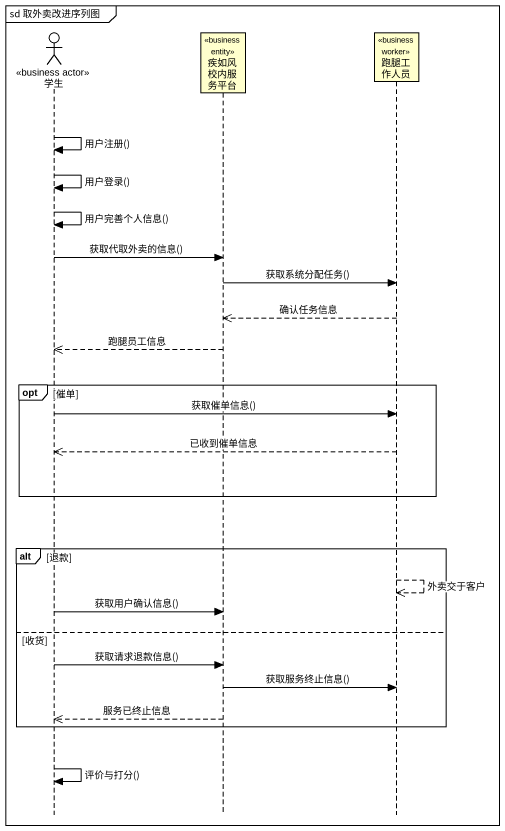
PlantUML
@startuml
mainframe sd 取外卖改进序列图
hide footbox
actor 学生 <<business actor>>
participant 疾如风校内服务平台 <<business entity>>
participant 跑腿工作人员 <<business worker>>

学生 -> 学生 : 用户注册()
学生 -> 学生 : 用户登录()
学生 -> 学生 : 用户完善个人信息()
学生 -> 疾如风校内服务平台 : 获取代取外卖的信息()
疾如风校内服务平台 -> 跑腿工作人员 : 获取系统分配任务()
跑腿工作人员 -->> 疾如风校内服务平台 : 确认任务信息
疾如风校内服务平台 -->> 学生 : 跑腿员工信息
opt 催单
  学生 -> 跑腿工作人员 : 获取催单信息()
  跑腿工作人员 -->> 学生 : 已收到催单信息
end
alt 退款
  跑腿工作人员 -->> 跑腿工作人员 : 外卖交于客户
  学生 -> 疾如风校内服务平台 : 获取用户确认信息()
else 收货
  学生 -> 疾如风校内服务平台 : 获取请求退款信息()
  疾如风校内服务平台 -> 跑腿工作人员 : 获取服务终止信息()
  疾如风校内服务平台 -->> 学生 : 服务已终止信息
end
学生 -> 学生 : 评价与打分()
@enduml
